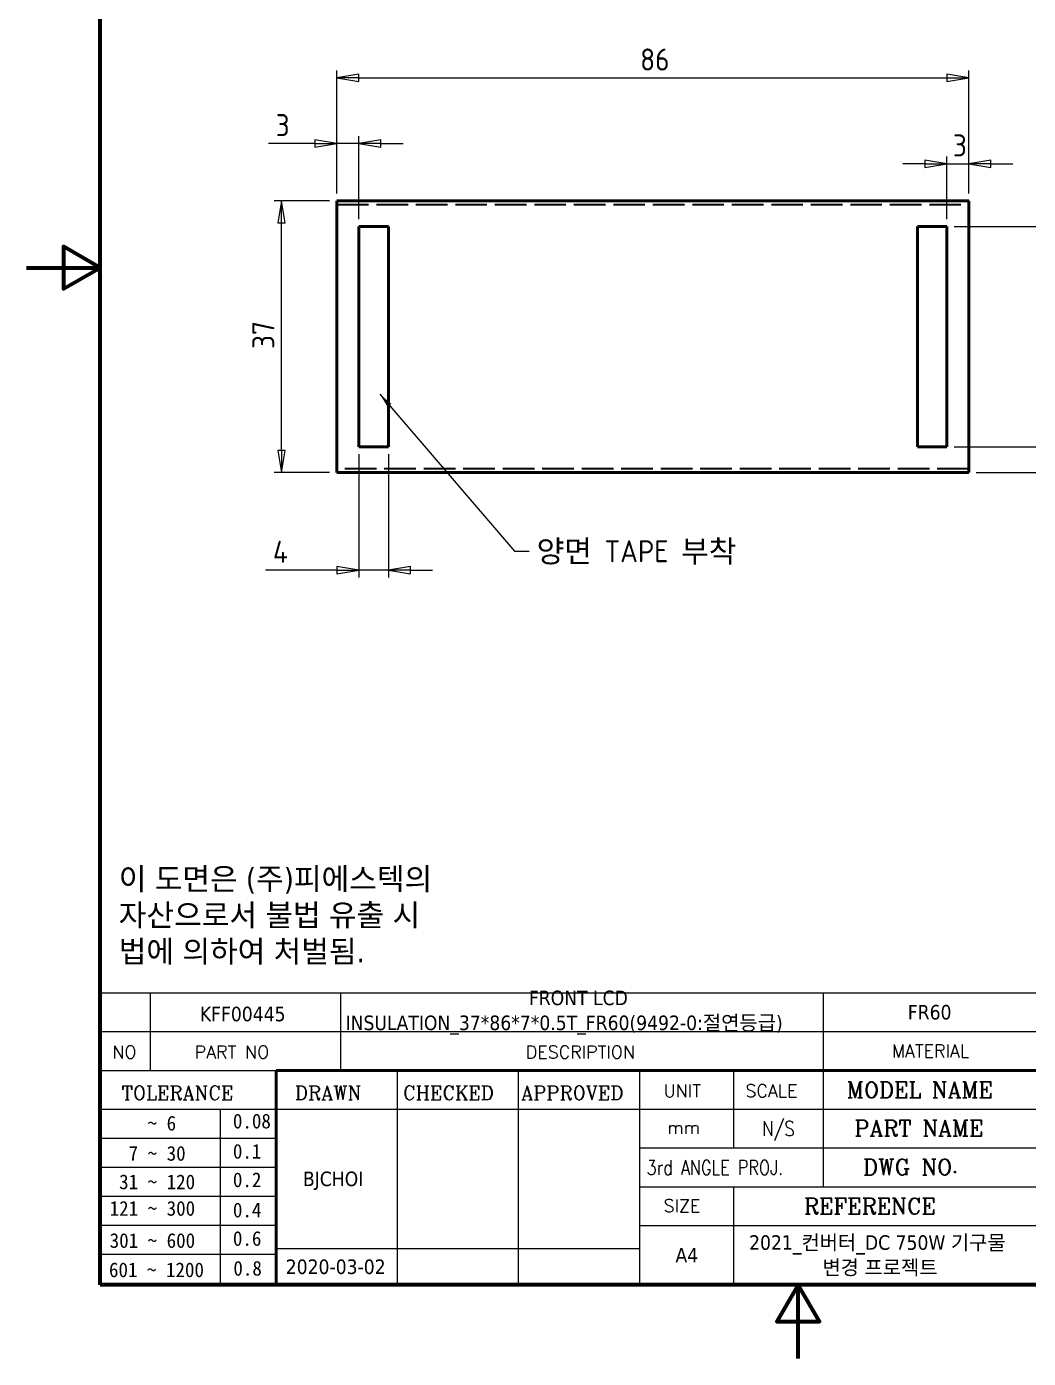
# Model space of a CAD drawing. Header units: millimetres. Extents: x 0 to 210, y 0 to 297.
# Drawn here: x 0 to 136.3, y 0 to 181.3 of the extents above; entities that cross this region are included whole.
import ezdxf
from ezdxf.enums import TextEntityAlignment as Align

# ---------------------------------------------------------------- set-up
doc = ezdxf.new("R2010")
doc.units = ezdxf.units.MM
doc.linetypes.add('DASHED', pattern=[0.2067, 0.1654, -0.0413])
doc.layers.get('0').update_dxf_attribs({"lineweight": 25})
for name, color, linetype, lineweight in [('가려진 것(ISO)', 5, 'DASHED', 35), ('가시적인 것(ISO)', 7, 'Continuous', 50), ('경계(ISO)', 7, 'Continuous', 70), ('기호(ISO)', 7, 'Continuous', 25), ('제목(ISO)', 5, 'Continuous', 50), ('치수(ISO)', 7, 'Continuous', 25)]:
    doc.layers.add(name, color=color, linetype=linetype, lineweight=lineweight)
doc.styles.add('HAN_291', font='')
doc.styles.add('ISO Proportional', font='arial.ttf')
doc.styles.add('ISO ProportionalPSTEK', font='isocp.shx')
doc.styles.add('RC_284', font='ROMANC.shx')
doc.styles.add('RC_287', font='ROMANC.shx')
doc.styles.add('RC_292', font='ROMANC.shx')
doc.styles.add('텍스트 스타일333', font='ROMANC.shx', dxfattribs={"width": 0.800000011920929})
doc.styles.add('텍스트 스타일359', font='tahoma.ttf')
doc.styles.get('HAN_291').set_extended_font_data('GulimChe')
doc.dimstyles.new('PSTEK', dxfattribs={"dimtxt": 3, "dimasz": 3, "dimexe": 1, "dimexo": 1, "dimgap": 1, "dimtad": 1, "dimrnd": 1e-08, "dimdsep": 46, "dimtxsty": 'ISO ProportionalPSTEK', "dimblk": 'Filled-1', "dimcen": 0.09, "dimdle": 10, "dimclrd": 3, "dimclre": 3, "dimclrt": 1, "dimadec": 1, "dimazin": 2, "dimtfac": 1, "dimtmove": 0, "dimatfit": 3, "dimfxl": 0, "dimtolj": 1, "dimlwd": -1, "dimlwe": -1, "dimarcsym": 0})
doc.dimstyles.new('PSTEK$7', dxfattribs={"dimtxt": 3, "dimasz": 2, "dimexe": 1, "dimexo": 1, "dimgap": 1, "dimtad": 1, "dimrnd": 1e-08, "dimdsep": 46, "dimtxsty": 'ISO ProportionalPSTEK', "dimblk": 'Filled-1', "dimcen": 0.09, "dimdle": 10, "dimclrd": 3, "dimclre": 3, "dimclrt": 1, "dimadec": 1, "dimazin": 2, "dimtfac": 1, "dimtmove": 0, "dimatfit": 3, "dimfxl": 0, "dimtolj": 1, "dimlwd": -1, "dimlwe": -1, "dimarcsym": 0})

# ---------------------------------------------------------------- blocks, each defined once
blk = doc.blocks.new('경계 Default Border')
at = {"layer": '경계(ISO)', "flags": 128}
for points in [[(10, 10), (10, 287.0000076293945), (200, 287.0000076293945), (200, 10), (10, 10)], [(0, 148.5000038146973), (10, 148.5000038146973), (5, 151.3867473602295), (5, 145.6132507324219), (10, 148.5000038146973)], [(105, 0), (105, 10), (102.1132469177246, 5), (107.8867530822754, 5), (105, 10)]]:
    blk.add_lwpolyline(points, dxfattribs=at)
blk = doc.blocks.new('제목 블록 PSTEK')
at = {"color": 180}
for p, q in [((182.475792979055, 11.79100474011392), (182.4757929790549, 51.56524660363496)), ((182.4757929790549, 51.56524660363496), (372.4757929537551, 51.56524660363496)), ((189.2651435055721, 51.56524660363496), (189.2651435055722, 41.00524660363494)), ((215.2152739891528, 41.00524660363494), (215.2152739891528, 51.56524660363496)), ((280.8758854511282, 51.56524660363496), (280.8758854511282, 41.00524660363494)), ((182.475792979055, 46.2852466036349), (372.4757929537551, 46.28524660363492)), ((182.475792979055, 41.00524660363493), (206.451475290024, 41.00524660363493)), ((222.9401812389276, 11.79100474011392), (222.9401812389276, 41.00524660363494)), ((239.4288871878316, 11.79100474011392), (239.4288871878316, 41.00524660363494)), ((255.9175931367356, 11.79100474011392), (255.9175931367356, 41.00524660363494)), ((268.6918866058747, 41.00524660363494), (268.6918866058747, 30.44524660363498)), ((280.8758854511282, 41.00524660363494), (280.8758854511282, 25.16524660363502)), ((182.475792979055, 35.72524660363497), (206.451475290024, 35.72524660363497)), ((198.8621818849491, 12.02524660363491), (198.8621818849491, 35.72524660363497)), ((206.451475290024, 35.72524660363497), (372.4757929537551, 35.72524660363497)), ((182.475792979055, 31.77524660363492), (206.451475290024, 31.77524660363492)), ((255.917593136736, 30.44524660363498), (372.4757929537552, 30.44524660363501)), ((182.475792979055, 27.82524660363487), (206.451475290024, 27.82524660363487)), ((182.475792979055, 23.87524660363505), (206.451475290024, 23.87524660363505)), ((255.9175931367359, 25.16524660363502), (372.4757929537552, 25.165246603635)), ((268.6918866058744, 25.16524660363502), (268.6918866058744, 11.79100474011392)), ((182.475792979055, 19.92524660363478), (206.451475290024, 19.92524660363478)), ((255.9175931367359, 19.88524660363481), (310.0881549537553, 19.88524660363481)), ((206.451475290024, 16.74100474011396), (255.9175931367359, 16.74100474011396)), ((182.475792979055, 15.97524660363496), (206.451475290024, 15.97524660363496)), ((182.475792979055, 11.79100474011392), (372.4757929537551, 11.79100474011389))]:
    blk.add_line(p, q, dxfattribs=at)
at = {"color": 7, "linetype": 'Continuous', "lineweight": 25}
blk.add_line((182.4771903250938, 46.27967054998719), (231.7273669611342, 46.27967054998717), dxfattribs=at)
at = {"color": 7, "lineweight": 50}
for p, q in [((206.4514752900237, 11.79100474011392), (206.4514752900237, 41.00524660363494)), ((206.451475290024, 41.00524660363494), (372.4757929537551, 41.00524660363496))]:
    blk.add_line(p, q, dxfattribs=at)
at = {"color": 7}
for s, height, style, p in [('NO', 1.742399930953979, 'RC_284', (184.135398793432, 42.62317362549192)), ('PART NO', 1.742399930953979, 'RC_284', (195.3359407378685, 42.62317362549192)), ('DESCRIPTION', 1.742399930953979, 'RC_284', (240.4025565652523, 42.62317362549192)), (' TOLERANCE', 1.899999976158142, 'RC_287', (184.0872874387979, 37.00893196870329)), ('DRAWN', 1.899999976158142, 'RC_287', (208.9766620976279, 37.00893196870329)), ('CHECKED', 1.899999976158142, 'RC_287', (223.6856844514997, 37.00893196870329)), ('APPROVED', 1.899999976158142, 'RC_287', (239.7795453577791, 37.00893196870329)), ('UNIT', 1.742399930953979, 'RC_284', (259.1652673287452, 37.34317362549218)), ('SCALE', 1.742399930953979, 'RC_284', (270.2934779252897, 37.34317362549218)), ('MODEL NAME', 2.178000062704086, 'RC_292', (284.096330289083, 37.25462520371384)), ('    ~ 6', 2.000000029802322, 'HAN_291', (183.7721304966814, 32.8176515608431)), ('0.08', 2.000000029802322, 'HAN_291', (200.5467345600617, 33.09873600004101)), ('mm', 1.742399930953979, 'RC_284', (259.6505418159997, 32.3543089683787)), ('PART NAME', 2.178000062704086, 'RC_292', (285.1416959765849, 32.03045329421792)), ('0.1', 2.000000029802322, 'HAN_291', (200.5467345600617, 28.98646558742206)), ('  7 ~ 30', 2.000000029802322, 'HAN_291', (183.7721304966814, 28.70538114822415)), (' DWG NO.', 2.178000062704086, 'RC_292', (284.8124284083233, 26.75045329421772)), (' 31 ~ 120', 2.000000029802322, 'HAN_291', (183.7721304966814, 24.82628181916237)), ('0.2', 2.000000029802322, 'HAN_291', (200.5467345600617, 25.10736625836028)), ('REFERENCE', 2.178000062704086, 'RC_292', (278.2741065029841, 21.43214925458022)), ('121 ~ 300', 2.000000029802322, 'HAN_291', (183.7721304966814, 21.21401206133254)), ('0.4', 2.000000029802322, 'HAN_291', (200.5467345600617, 20.99509650053045)), ('SIZE', 1.742399930953979, 'RC_284', (259.1652673287452, 21.69497768947366)), ('301 ~ 600', 2.000000029802322, 'HAN_291', (183.7721304966814, 16.83491273227077)), ('0.6', 2.000000029802322, 'HAN_291', (200.5467345600617, 17.11599717146868)), ('601 ~ 1200', 2.000000029802322, 'HAN_291', (183.6802025156883, 12.84759660881125)), ('0.8', 2.000000029802322, 'HAN_291', (200.6097246063884, 13.05732192299702))]:
    blk.add_text(s, height=height, dxfattribs=dict(at, style=style)).set_placement(p)
at = {"color": 7, "style": 'RC_284'}
blk.add_text('MATERIAL', height=1.742399930953979, dxfattribs=at).set_placement((295.4820202024417, 43.64524660363492), align=Align.MIDDLE_CENTER)
at = {"color": 7, "style": '텍스트 스타일333', "width": 0.7999999523162842}
blk.add_text('N/S', height=2.000000029802322, dxfattribs=at).set_placement((274.7838860285014, 33.08524660363496), align=Align.MIDDLE_CENTER)
blk.add_text('3rd ANGLE PROJ.', height=2.000000029802322, dxfattribs=at).set_placement((256.8430306642954, 26.76148381654429))
at = {"layer": '제목(ISO)', "color": 7, "style": '텍스트 스타일359'}
for tag, p in [('설명_001', (240.8233044824036, 49.88207277452909)), ('부품_번호_001', (196.0422537439999, 47.6891830952914)), ('재질_001', (292.3902455043037, 47.93438708374926)), ("3._Q'TY_001", (312.7118730373913, 47.93039168245939)), ('질량\\P3;_001', (350.3491844443128, 48.17078166006607)), ('설명_002', (215.8779519846833, 46.4872095027041)), ('1._MODEL_NAME_001', (324.8210790317846, 37.39616586640906)), ('제목_001', (333.6243734153509, 32.12981675869008)), ('부품_번호_001', (334.7014939972318, 26.81438708374928)), ('설계자_001', (210.0718171716759, 25.24160025177376)), ('프로젝트_001', (270.792578076635, 16.57043739101282)), ('시트_크기_001', (260.7764988779332, 14.84660024536737)), ('작성_날짜_001', (207.7365051177517, 13.27447932001324)), ('프로젝트_002', (280.7686349295626, 13.17293357221992))]:
    blk.add_attdef(tag, p, '', height=1.983050853013992, dxfattribs=at)
for tag, p in [('4._COLOR', (327.6805273250926, 48.92524660363493)), ('점검자', (231.1845342133799, 26.23312567187446)), ('엔지니어링_승인자', (247.673240162284, 26.23312567187446)), ('점검_날짜', (231.1845342133799, 14.26600474011394)), ('엔지니어링_승인_날짜', (247.673240162284, 14.26600474011394))]:
    blk.add_attdef(tag, text='', height=1.983050853013992, dxfattribs=at).set_placement(p, align=Align.MIDDLE_CENTER)
blk = doc.blocks.new('Filled-1')
at = {"color": 0}
for p, q in [((0, 0), (-1, 0.1666666666666667)), ((-1, 0.1666666666666667), (-1, -0.1666666666666667)), ((-1, 0), (0, 0)), ((-1, -0.1666666666666667), (0, 0))]:
    blk.add_line(p, q, dxfattribs=at)
at = {"color": 0, "flags": 128}
blk.add_lwpolyline([(-1, -0.1666666666666667), (0, 0), (-1, 0.1666666666666667), (-1, -0.1666666666666667)], dxfattribs=at)
at = {"color": 0}
blk.add_solid([(-1, -0.1666666666666667), (0, 0), (-1, 0.1666666666666667), (-1, -0.1666666666666667)], dxfattribs=at)
blk = doc.blocks.new('*D13')
at = {"layer": 'Defpoints', "color": 0, "transparency": 16777216}
for p in [(128.2223853188437, 174.3447929651924), (42.22238531884369, 157.5979247025109), (128.2223853188437, 157.5979247025109)]:
    blk.add_point(p, dxfattribs=at)
at = {"layer": '치수(ISO)', "color": 3, "transparency": 16777216}
for p, q in [((42.22238531884369, 158.5979247025109), (42.22238531884369, 175.3447929651924)), ((45.22238531884369, 174.3447929651924), (125.2223853188437, 174.3447929651924)), ((128.2223853188437, 158.5979247025109), (128.2223853188437, 175.3447929651924))]:
    blk.add_line(p, q, dxfattribs=at)
at = {"layer": '치수(ISO)', "color": 3, "transparency": 16777216, "xscale": 3, "yscale": 3, "zscale": 3, "rotation": 180}
blk.add_blockref('Filled-1', (42.22238531884369, 174.3447929651924), dxfattribs=at)
at = {"layer": '치수(ISO)', "color": 3, "transparency": 16777216, "xscale": 3, "yscale": 3, "zscale": 3}
blk.add_blockref('Filled-1', (128.2223853188437, 174.3447929651924), dxfattribs=at)
at = {"layer": '치수(ISO)', "color": 1, "transparency": 16777216, "insert": (83.49797587002479, 178.3447929651924), "char_height": 3, "attachment_point": 1, "style": 'ISO ProportionalPSTEK'}
blk.add_mtext('\\A1;86', dxfattribs=at)
blk = doc.blocks.new('*D14')
at = {"layer": 'Defpoints', "color": 0, "transparency": 16777216}
for p in [(45.22238531884369, 165.4123323300902), (42.22238531884369, 157.5979247025109), (45.22238531884369, 154.0979247025109)]:
    blk.add_point(p, dxfattribs=at)
at = {"layer": '치수(ISO)', "color": 3, "transparency": 16777216}
for p, q in [((39.22238531884369, 165.4123323300902), (32.89812125013177, 165.4123323300902)), ((42.22238531884369, 158.5979247025109), (42.22238531884369, 166.4123323300902)), ((45.22238531884369, 165.4123323300902), (42.22238531884369, 165.4123323300902)), ((45.22238531884369, 155.0979247025109), (45.22238531884369, 166.4123323300902)), ((48.22238531884369, 165.4123323300902), (51.22238531884369, 165.4123323300902))]:
    blk.add_line(p, q, dxfattribs=at)
at = {"layer": '치수(ISO)', "color": 3, "transparency": 16777216, "xscale": 3, "yscale": 3, "zscale": 3}
blk.add_blockref('Filled-1', (42.22238531884369, 165.4123323300902), dxfattribs=at)
at = {"layer": '치수(ISO)', "color": 3, "transparency": 16777216, "xscale": 3, "yscale": 3, "zscale": 3, "rotation": 180}
blk.add_blockref('Filled-1', (45.22238531884369, 165.4123323300902), dxfattribs=at)
at = {"layer": '치수(ISO)', "color": 1, "transparency": 16777216, "insert": (33.89812125013177, 169.4123323300902), "char_height": 3, "attachment_point": 1, "style": 'ISO ProportionalPSTEK'}
blk.add_mtext('\\A1;3', dxfattribs=at)
blk = doc.blocks.new('*D15')
at = {"layer": 'Defpoints', "color": 0, "transparency": 16777216}
for p in [(128.2223853188437, 162.6540118013118), (128.2223853188437, 157.5979247025109), (125.2223853188437, 154.0979247025109)]:
    blk.add_point(p, dxfattribs=at)
at = {"layer": '치수(ISO)', "color": 3, "transparency": 16777216}
for p, q in [((125.2223853188437, 155.0979247025109), (125.2223853188437, 163.6540118013118)), ((128.2223853188437, 158.5979247025109), (128.2223853188437, 163.6540118013118)), ((122.2223853188437, 162.6540118013118), (119.2223853188437, 162.6540118013118)), ((125.2223853188437, 162.6540118013118), (128.2223853188437, 162.6540118013118)), ((131.2223853188437, 162.6540118013118), (134.2223853188437, 162.6540118013118))]:
    blk.add_line(p, q, dxfattribs=at)
at = {"layer": '치수(ISO)', "color": 3, "transparency": 16777216, "xscale": 3, "yscale": 3, "zscale": 3}
blk.add_blockref('Filled-1', (125.2223853188437, 162.6540118013118), dxfattribs=at)
at = {"layer": '치수(ISO)', "color": 3, "transparency": 16777216, "xscale": 3, "yscale": 3, "zscale": 3, "rotation": 180}
blk.add_blockref('Filled-1', (128.2223853188437, 162.6540118013118), dxfattribs=at)
at = {"layer": '치수(ISO)', "color": 1, "transparency": 16777216, "insert": (126.0602532844877, 166.6540118013118), "char_height": 3, "attachment_point": 1, "style": 'ISO ProportionalPSTEK'}
blk.add_mtext('\\A1;3', dxfattribs=at)
blk = doc.blocks.new('*D16')
at = {"layer": 'Defpoints', "color": 0, "transparency": 16777216}
for p in [(45.22238531884369, 124.0979247025109), (49.22238531884369, 124.0979247025109), (49.22238531884369, 107.3167097582332)]:
    blk.add_point(p, dxfattribs=at)
at = {"layer": '치수(ISO)', "color": 3, "transparency": 16777216}
for p, q in [((45.22238531884369, 123.0979247025109), (45.22238531884369, 106.3167097582332)), ((49.22238531884369, 123.0979247025109), (49.22238531884369, 106.3167097582332)), ((42.22238531884369, 107.3167097582332), (32.52376655784925, 107.3167097582332)), ((49.22238531884369, 107.3167097582332), (45.22238531884369, 107.3167097582332)), ((52.22238531884369, 107.3167097582332), (55.22238531884369, 107.3167097582332))]:
    blk.add_line(p, q, dxfattribs=at)
at = {"layer": '치수(ISO)', "color": 3, "transparency": 16777216, "xscale": 3, "yscale": 3, "zscale": 3}
blk.add_blockref('Filled-1', (45.22238531884369, 107.3167097582332), dxfattribs=at)
at = {"layer": '치수(ISO)', "color": 3, "transparency": 16777216, "xscale": 3, "yscale": 3, "zscale": 3, "rotation": 180}
blk.add_blockref('Filled-1', (49.22238531884369, 107.3167097582332), dxfattribs=at)
at = {"layer": '치수(ISO)', "color": 1, "transparency": 16777216, "insert": (33.52376655784925, 111.3167097582332), "char_height": 3, "attachment_point": 1, "style": 'ISO ProportionalPSTEK'}
blk.add_mtext('\\A1;4', dxfattribs=at)
blk = doc.blocks.new('*D17')
at = {"layer": 'Defpoints', "color": 0, "transparency": 16777216}
for p in [(34.70383374527405, 157.5979247025109), (42.22238531884368, 157.5979247025109), (42.22238531884369, 120.5979247025109)]:
    blk.add_point(p, dxfattribs=at)
at = {"layer": '치수(ISO)', "color": 3, "transparency": 16777216}
for p, q in [((41.22238531884368, 157.5979247025109), (33.70383374527405, 157.5979247025109)), ((34.70383374527405, 123.5979247025109), (34.70383374527405, 154.5979247025109)), ((41.22238531884369, 120.5979247025109), (33.70383374527405, 120.5979247025109))]:
    blk.add_line(p, q, dxfattribs=at)
at = {"layer": '치수(ISO)', "color": 3, "transparency": 16777216, "xscale": 3, "yscale": 3, "zscale": 3}
for p, rotation in [((34.70383374527405, 157.5979247025109), 90), ((34.70383374527405, 120.5979247025109), 270)]:
    blk.add_blockref('Filled-1', p, dxfattribs=dict(at, rotation=rotation))
at = {"layer": '치수(ISO)', "color": 1, "transparency": 16777216, "insert": (30.70383374527403, 137.4479247025108), "char_height": 3, "attachment_point": 1, "rotation": 90, "style": 'ISO ProportionalPSTEK'}
blk.add_mtext('\\A1;37', dxfattribs=at)
blk = doc.blocks.new('*D21')
at = {"layer": 'Defpoints', "color": 0, "transparency": 16777216}
for p in [(125.2223853188437, 154.0979247025109), (125.2223853188437, 124.0979247025109), (141.879536809855, 124.0979247025109)]:
    blk.add_point(p, dxfattribs=at)
at = {"layer": '치수(ISO)', "color": 3, "transparency": 16777216}
for p, q in [((126.2223853188437, 154.0979247025109), (142.879536809855, 154.0979247025109)), ((141.879536809855, 151.0979247025109), (141.879536809855, 127.0979247025109)), ((126.2223853188437, 124.0979247025109), (142.879536809855, 124.0979247025109))]:
    blk.add_line(p, q, dxfattribs=at)
at = {"layer": '치수(ISO)', "color": 3, "transparency": 16777216, "xscale": 3, "yscale": 3, "zscale": 3}
for p, rotation in [((141.879536809855, 154.0979247025109), 90), ((141.879536809855, 124.0979247025109), 270)]:
    blk.add_blockref('Filled-1', p, dxfattribs=dict(at, rotation=rotation))
at = {"layer": '치수(ISO)', "color": 1, "transparency": 16777216, "insert": (137.879536809855, 137.4467436001486), "char_height": 3, "attachment_point": 1, "rotation": 90, "style": 'ISO ProportionalPSTEK'}
blk.add_mtext('\\A1;30', dxfattribs=at)
blk = doc.blocks.new('*D22')
at = {"layer": 'Defpoints', "color": 0, "transparency": 16777216}
for p in [(125.2223853188437, 124.0979247025109), (128.2223853188437, 120.5979247025109), (141.879536809855, 120.5979247025109)]:
    blk.add_point(p, dxfattribs=at)
at = {"layer": '치수(ISO)', "color": 3, "transparency": 16777216}
for p, q in [((141.879536809855, 127.0979247025109), (141.879536809855, 130.0979247025109)), ((126.2223853188437, 124.0979247025109), (142.879536809855, 124.0979247025109)), ((141.879536809855, 124.0979247025109), (141.879536809855, 120.5979247025109)), ((129.2223853188437, 120.5979247025109), (142.879536809855, 120.5979247025109)), ((141.879536809855, 117.5979247025109), (141.879536809855, 108.2736606337989))]:
    blk.add_line(p, q, dxfattribs=at)
at = {"layer": '치수(ISO)', "color": 3, "transparency": 16777216, "xscale": 3, "yscale": 3, "zscale": 3}
for p, rotation in [((141.879536809855, 124.0979247025109), 270), ((141.879536809855, 120.5979247025109), 90)]:
    blk.add_blockref('Filled-1', p, dxfattribs=dict(at, rotation=rotation))
at = {"layer": '치수(ISO)', "color": 1, "transparency": 16777216, "insert": (137.879536809855, 109.2736606337989), "char_height": 3, "attachment_point": 1, "rotation": 90, "style": 'ISO ProportionalPSTEK'}
blk.add_mtext('\\A1;3.5', dxfattribs=at)

msp = doc.modelspace()

# ---------------------------------------------------------------- linework, layer by layer
at = {"layer": '가려진 것(ISO)', "ltscale": 26.00387001037598}
for p, q in [((42.22238531884368, 157.0979247025109), (128.2223853188437, 157.0979247025109)), ((128.2223853188437, 121.0979247025109), (42.22238531884368, 121.0979247025109))]:
    msp.add_line(p, q, dxfattribs=at)
at = {"layer": '가시적인 것(ISO)'}
for p, q in [((42.22238531884368, 157.5979247025109), (42.22238531884368, 120.5979247025109)), ((128.2223853188437, 157.5979247025109), (42.22238531884368, 157.5979247025109)), ((128.2223853188437, 120.5979247025109), (128.2223853188437, 157.5979247025109)), ((45.22238531884368, 154.0979247025109), (45.22238531884368, 124.0979247025109)), ((49.22238531884368, 154.0979247025109), (45.22238531884368, 154.0979247025109)), ((49.22238531884368, 124.0979247025109), (49.22238531884368, 154.0979247025109)), ((121.2223853188437, 154.0979247025109), (121.2223853188437, 124.0979247025109)), ((125.2223853188437, 154.0979247025109), (121.2223853188437, 154.0979247025109)), ((125.2223853188437, 124.0979247025109), (125.2223853188437, 154.0979247025109)), ((45.22238531884368, 124.0979247025109), (49.22238531884368, 124.0979247025109)), ((121.2223853188437, 124.0979247025109), (125.2223853188437, 124.0979247025109)), ((42.22238531884368, 120.5979247025109), (128.2223853188437, 120.5979247025109))]:
    msp.add_line(p, q, dxfattribs=at)

# ---------------------------------------------------------------- block references
msp.add_blockref('경계 Default Border', (0, 0))
ref = msp.add_blockref('제목 블록 PSTEK', (-172.4757929537552, -1.791004740113895))
ref.add_attrib('설계자_001', 'BJCHOI', (37.59602421792075, 23.45059551165986), dxfattribs={"layer": '제목(ISO)', "color": 7, "height": 1.983050853013992, "style": '텍스트 스타일359'})
ref.add_attrib('프로젝트_001', '2021_컨버터_DC 750W 기구물', (98.31678512287985, 14.77943265089892), dxfattribs={"layer": '제목(ISO)', "color": 7, "height": 1.983050853013992, "style": '텍스트 스타일359'})
ref.add_attrib('시트_크기_001', 'A4', (88.30070592417805, 13.05559550525347), dxfattribs={"layer": '제목(ISO)', "color": 7, "height": 1.983050853013992, "style": '텍스트 스타일359'})
ref.add_attrib('작성_날짜_001', '2020-03-02', (35.26071216399654, 11.48347457989935), dxfattribs={"layer": '제목(ISO)', "color": 7, "height": 1.983050853013992, "style": '텍스트 스타일359'})
ref.add_attrib('재질_001', 'FR60', (119.9144525505485, 46.14338234363537), dxfattribs={"layer": '제목(ISO)', "color": 7, "height": 1.983050853013992, "style": '텍스트 스타일359'})
ref.add_attrib('설명_001', 'FRONT LCD', (68.34751152864843, 48.09106803441519), dxfattribs={"layer": '제목(ISO)', "color": 7, "height": 1.983050853013992, "style": '텍스트 스타일359'})
ref.add_attrib('부품_번호_001', 'KFF00445', (23.56646079024476, 45.89817835517751), dxfattribs={"layer": '제목(ISO)', "color": 7, "height": 1.983050853013992, "style": '텍스트 스타일359'})
ref.add_attrib('프로젝트_002', '변경 프로젝트', (108.2928419758075, 11.38192883210602), dxfattribs={"layer": '제목(ISO)', "color": 7, "height": 1.983050853013992, "style": '텍스트 스타일359'})
ref.add_attrib('설명_002', 'INSULATION_37*86*7*0.5T_FR60(9492-0:절연등급)', (43.40215903092816, 44.69620476259021), dxfattribs={"layer": '제목(ISO)', "color": 7, "height": 1.983050853013992, "style": '텍스트 스타일359'})

# ---------------------------------------------------------------- texts
at = {"layer": '기호(ISO)', "color": 1, "insert": (69.40270361269415, 111.3926788660371), "char_height": 3.00000011920929, "width": 31.85935735702515, "attachment_point": 1, "style": 'ISO ProportionalPSTEK'}
msp.add_mtext('{\\fISOCP|b0|i0;\\H3.0000;양면 TAPE 부착}', dxfattribs=at)
at = {"layer": '기호(ISO)', "color": 7, "insert": (12.5345017592702, 66.79627742033014), "char_height": 3.00000011920929, "width": 60.84077827472761, "attachment_point": 1, "line_spacing_factor": 0.9878842234611511, "style": 'ISO Proportional'}
msp.add_mtext('{\\fTahoma|b0|i0;\\H3.0000;이 도면은 (주)피에스텍의\\P자산으로서 불법 유출 시 \\P법에 의하여 처벌됨.}', dxfattribs=at)

# ---------------------------------------------------------------- dimensions: what is measured, and where the dimension line sits
at = {"layer": '치수(ISO)', "color": 3}
for base, p1, p2, angle, override, picture, middle in [((128.2223853188437, 174.3447929651924), (42.22238531884369, 157.5979247025109), (128.2223853188437, 157.5979247025109), 180, {"dimdec": 2, "dimtp": 0, "dimtm": -0, "dimtdec": 2, "dimtofl": 0, "dimatfit": 1}, '*D13', (85.22238531884369, 174.3447929651924)), ((45.22238531884369, 165.4123323300902), (42.22238531884369, 157.5979247025109), (45.22238531884369, 154.0979247025109), 180, {"dimdec": 2, "dimtp": 0, "dimtm": -0, "dimtdec": 2, "dimtofl": 1, "dimatfit": 1}, '*D14', (34.56025328448773, 165.4123323300902)), ((34.70383374527405, 157.5979247025109), (42.22238531884369, 120.5979247025109), (42.22238531884368, 157.5979247025109), 270, {"dimdec": 2, "dimtp": 0, "dimtm": -0, "dimtdec": 2, "dimtofl": 0, "dimatfit": 1}, '*D17', (34.70383374527403, 139.0979247025109)), ((141.879536809855, 124.0979247025109), (125.2223853188437, 154.0979247025109), (125.2223853188437, 124.0979247025109), 90, {"dimdec": 2, "dimtp": 0, "dimtm": -0, "dimtdec": 2, "dimtofl": 0, "dimatfit": 1}, '*D21', (141.879536809855, 139.0979247025109)), ((141.879536809855, 120.5979247025109), (125.2223853188437, 124.0979247025109), (128.2223853188437, 120.5979247025109), 270, {"dimdec": 2, "dimtp": 0, "dimtm": -0, "dimtdec": 2, "dimtofl": 1, "dimatfit": 1}, '*D22', (141.879536809855, 111.4357926681549)), ((49.22238531884369, 107.3167097582332), (45.22238531884369, 124.0979247025109), (49.22238531884369, 124.0979247025109), 180, {"dimdec": 2, "dimtp": 0, "dimtm": -0, "dimtdec": 2, "dimtofl": 1, "dimatfit": 1}, '*D16', (34.27376655784925, 107.3167097582332))]:
    dim = msp.add_linear_dim(base=base, p1=p1, p2=p2, angle=angle, dimstyle='PSTEK', override=override, dxfattribs=at)
    dim.commit()
    dim.dimension.update_dxf_attribs({"geometry": picture, "text_midpoint": middle, "dimtype": 160})
dim = msp.add_linear_dim(base=(128.2223853188437, 162.6540118013118), p1=(125.2223853188437, 154.0979247025109), p2=(128.2223853188437, 157.5979247025109), dimstyle='PSTEK', override={"dimdec": 2, "dimtp": 0, "dimtm": -0, "dimtdec": 2, "dimtofl": 1, "dimatfit": 1}, dxfattribs=at)
dim.commit()
dim.dimension.update_dxf_attribs({"geometry": '*D15', "text_midpoint": (126.7223853188437, 162.6540118013118), "dimtype": 160})

# ---------------------------------------------------------------- leaders
at = {"layer": '기호(ISO)', "color": 3, "annotation_type": 0, "has_hookline": 1, "hookline_direction": 0, "text_width": 28.85140846419381}
msp.add_leader([(48.07438764697636, 131.2730847389376), (66.40270361269415, 109.8926788064325), (68.40270361269415, 109.8926788064325)], dimstyle='PSTEK$7', override={"dimtad": 0}, dxfattribs=at)

doc.saveas('drawing.dxf')
